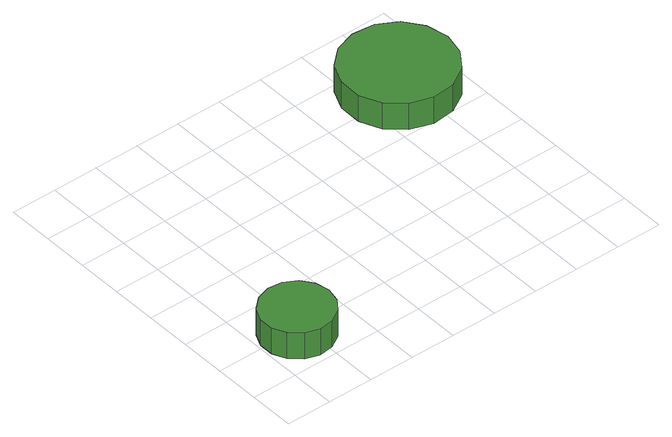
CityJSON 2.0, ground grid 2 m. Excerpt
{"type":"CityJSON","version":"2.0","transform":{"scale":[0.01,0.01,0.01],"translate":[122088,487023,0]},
"CityObjects":{
"tree1":{"type":"SolitaryVegetationObject","attributes":{"function":"something"},"geometry":[{"type":"MultiSurface","lod":"1","boundaries":[[[0,1,2,3,4,5,6,7,8,9,10,11,12,13,14]],[[15,16,17,18,19,20,21,22,23,24,25,26,27,28,29]],[[0,29,28,1]],[[1,28,27,2]],[[2,27,26,3]],[[3,26,25,4]],[[4,25,24,5]],[[5,24,23,6]],[[6,23,22,7]],[[7,22,21,8]],[[8,21,20,9]],[[9,20,19,10]],[[10,19,18,11]],[[11,18,17,12]],[[12,17,16,13]],[[13,16,15,14]],[[14,15,29,0]]]}]},
"tree2":{"type":"SolitaryVegetationObject","attributes":{"function":"something"},"geometry":[{"type":"MultiSurface","lod":"1","boundaries":[[[30,31,32,33,34,35,36,37,38,39,40,41,42,43,44]],[[45,46,47,48,49,50,51,52,53,54,55,56,57,58,59]],[[30,59,58,31]],[[31,58,57,32]],[[32,57,56,33]],[[33,56,55,34]],[[34,55,54,35]],[[35,54,53,36]],[[36,53,52,37]],[[37,52,51,38]],[[38,51,50,39]],[[39,50,49,40]],[[40,49,48,41]],[[41,48,47,42]],[[42,47,46,43]],[[43,46,45,44]],[[44,45,59,30]]]}]}
},
"vertices":[
[318,185,189],[304,247,189],[267,299,189],[211,331,189],[148,338,189],[87,318,189],[39,275,189],[13,217,189],[13,153,189],[39,94,189],[87,52,189],[148,32,189],[211,38,189],[267,70,189],[304,122,189],[304,122,62],[267,70,62],[211,38,62],[148,32,62],[87,52,62],[39,94,62],[13,153,62],[13,217,62],[39,275,62],[87,318,62],[148,338,62],[211,331,62],[267,299,62],[304,247,62],[318,185,62],
[1595,1022,197],[1574,1120,197],[1515,1201,197],[1429,1251,197],[1329,1261,197],[1234,1230,197],[1160,1164,197],[1120,1072,197],[1120,973,197],[1160,881,197],[1234,815,197],[1329,784,197],[1429,794,197],[1515,844,197],[1574,925,197],[1574,925,70],[1515,844,70],[1429,794,70],[1329,784,70],[1234,815,70],[1160,881,70],[1120,973,70],[1120,1072,70],[1160,1164,70],[1234,1230,70],[1329,1261,70],[1429,1251,70],[1515,1201,70],[1574,1120,70],[1595,1022,70]
]}
